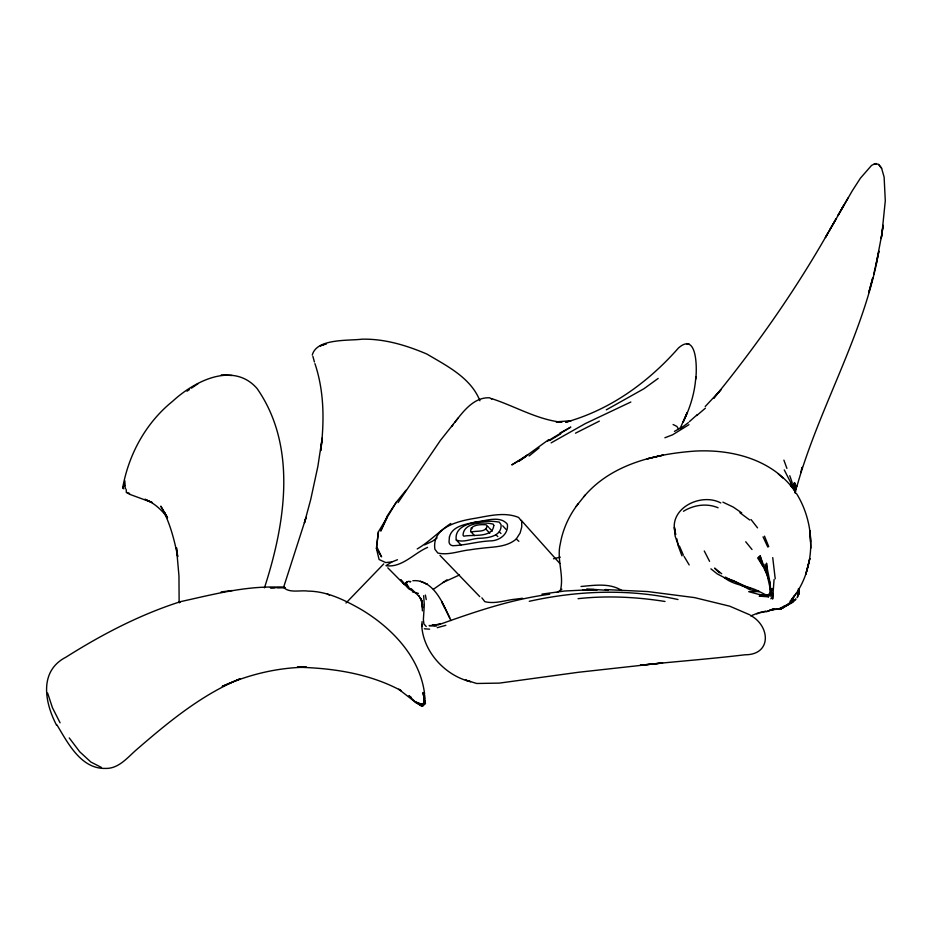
<?xml version="1.0" encoding="UTF-8"?>
<svg xmlns="http://www.w3.org/2000/svg" width="932" height="932" viewBox="0 0 932 932"><rect width="100%" height="100%" fill="white"/><g stroke="black" fill="none" stroke-linecap="round" stroke-linejoin="round"><path stroke-width="1.4" d="M774.061 579.541L772.64 599.066L772.779 593.335L770.892 596.643L772.104 588.465L770.298 594.325L768.422 596.841L759.196 596.142L767.642 595.432L769.541 594.453M179.13 602.06L178.956 575.918L176.463 547.748L177.721 556.66C174.214 539.29 169.729 521.594 160.782 506.146L167.48 517.656C161.597 509.816 154.118 502.849 144.856 499.284L152.312 502.534M680.115 428.487L687.07 412.829L683.214 421.893C690.193 407.785 694.923 392.454 695.82 376.691M695.703 379.301C697.101 369.037 697.334 331.442 678.519 347.951C648.299 382.283 610.25 409.917 565.701 422.231L571.083 420.74L556.078 421.847L561.856 422.266C537.007 419.598 515.047 406.189 491.513 398.581M56.945 724.898C67.908 743.037 80.968 769.086 105.491 768.422C118.853 768.83 127.754 757.18 136.957 749.305C168.401 722.09 201.207 695.027 239.943 678.88L222.235 686.371C248.716 674.535 277.503 667.557 306.57 667.219L297.285 667.23C332.91 668.046 369.818 673.603 401.447 690.833L398.71 689.226L416.266 702.868L423.512 705.617L424.083 693.058L424.468 704.534L423.664 697.847M312.29 355.01C316.624 338.223 348.894 340.902 361.896 339.19C384.415 338.654 406.375 345.318 426.879 354.055C446.976 365.973 470.905 377.821 479.922 400.772M795.474 493.133L796.301 485.374L795.159 490.698C798.887 477.452 794.74 496.57 793.388 487.832L794.681 482.904L795.008 492.236M770.298 594.325C771.533 583.828 767.572 573.564 766.512 563.196L767.024 574.159L770.275 589.082L769.82 582.116L770.298 594.325L770.205 593.113L767.642 595.432L759.417 594.546L748.699 591.669L759.324 591.575L767.269 595.56L759.417 594.546M796.569 493.669C816.106 525.112 815.978 568.602 792.817 598.134L796.359 593.218M794.681 482.904L793.388 487.832L791.804 485.584L792.13 482.473L789.765 475.704M799.155 589.898L798.631 594.581L797.233 597.645L799.155 589.898L798.27 594.534M406.678 582.477L406.76 581.754L406.119 583.094L406.702 584.061L405.513 583.199L408.263 581.347L410.791 581.58L409.987 581.918M378.404 531.846L376.645 546.513L381.561 556.87L376.4 548.342L378.404 531.846L396.321 502.197L405.944 490.279M411.105 697.194L408.868 695.726L414.787 701.505L421.066 705.233L423.571 703.707L423.978 700.526L424.992 703.415L423.035 692.499L423.349 695.179M123.863 488.846L122.698 487.844C128.698 454.257 145.928 422.732 172.7 401.214C194.24 381.305 233.07 361.138 257.022 388.446C297.774 446.859 285.041 524.332 264.455 587.824M873.727 274.346L878.888 251.151C864.313 333.994 819.205 406.806 796.709 487.121M126.158 489.347L126.403 492.364L129.63 494.298L151.916 502.476M875.94 265.247L881.917 233.897L885.295 200.776L884.119 177.08L881.602 168.249L878.48 164.3L875.148 163.683L871.595 165.372L860.399 178.198L852.209 190.92L825.379 237.544L836.225 218.659L829.608 230.122M560.33 590.795C564.431 575.394 556.416 559.456 560.307 543.775C562.846 529.108 569.207 515.198 578.399 503.525M801.567 469.483L802.149 467.328L800.681 472.64M796.01 487.89L795.089 490.244L793.563 489.09L795.089 490.244L796.301 488.426M456.272 540.001C463.821 543.076 472.023 538.312 479.887 538.277C488.543 537.985 501.87 536.168 501.078 524.646L499.342 522.165C486.725 519.66 453.197 521.174 456.272 540.001L460.979 544.929M387.421 516.957L380.757 531.065L387.304 515.85L396.321 502.197M470.648 531.461L471.639 531.974C476.73 530.483 486.784 532.813 486.993 525.532L486.155 524.809C480.994 524.39 470.299 524.39 470.648 531.461L474.481 535.562M842.144 208.197L848.213 197.759M828.012 232.895C794.798 291.227 756.12 346.285 713.714 398.267L720.914 389.692L705.221 406.527M516.281 538.976L520.138 532.953L521.757 526.918L521.687 521.268L518.6 517.446C503.734 511.33 487.238 516.445 472.035 518.809C455.899 521.71 431.842 528.188 434.883 549.228L437.807 553.037C448.397 555.542 459.01 550.952 469.53 549.892A238.312 171.861 -49.3 0 1 481.495 548.296C493.366 546.723 506.728 547.375 516.281 538.976L518.868 541.329M398.069 502.593L440.382 440.463L458.206 417.99M451.764 426.541L453.36 424.351M454.967 422.149C463.449 411.059 474.248 396.95 489.708 397.801L491.747 399.094M122.698 487.844L123.408 486.9M584.014 496.535C611.043 464.439 654.555 454.047 694.655 451.111C729.302 449.142 767.246 457.996 790.557 485.479M576.221 506.262L585.308 494.915M791.827 599.136L794.553 595.746L789.94 601.455M406.096 583.024L406.702 584.061M383.751 563.907L345.993 603.016M770.846 598.787L772.209 597.354M417.21 548.948C429.279 541.888 439.042 531.415 450.75 523.481M789.474 603.482L793.505 599.416M786.422 605.264L781.051 608.841L776.286 608.934L779.012 609.377L782.519 608.2L788.635 604.577L783.486 606.581L792.025 602.503L795.765 598.833M689.354 421.683L697.334 414.577M179.259 602.829L180.61 601.629C214.838 594.092 249.31 584.748 284.877 587.498L270.35 587.754L274.707 587.684M788.507 604.076L790.884 603.4L795.858 599.486M696.728 415.567L705.384 408.181M529.12 455.969L539.057 447.931M658.143 378.439L643.977 388.714L606.313 409.835M680.488 428.487L688.375 422.662M446.976 579.797L433.427 589.257M765.871 594.802L767.642 595.432L769.844 593.824M437.096 537.915L432.506 541.189L424.619 544.882M557.231 592.403L561.845 589.21M187.029 391.195L189.394 389.576M191.456 388.166L198.248 383.53M548.762 439.613L519.217 460.979L527.815 454.804L511.796 464.893L520.872 459.639M688.923 424.689L672.578 434.813L664.889 437.76M397.486 559.724L391.871 561.949L385.976 565.689C401.855 568.019 413.901 553.27 427.59 547.387M547.655 441.069L570.815 427.089L559.934 433.089M551.127 442.875L585.319 423.594L630.847 402.007M522.106 458.893L525.811 456.633M549.589 440.58L560.68 433.869M760.023 612.359L766.721 611.567L773.863 609.144M674.453 431.376L681.7 427.264M750.656 615.959L758.928 612.627M575.487 433.182L599.346 421.124M442.782 582.582L459.453 574.997M683.459 511.26C693.769 504.934 706.747 502.965 718.071 507.765M765.685 611.066L756.726 613.862M783.847 606.522L779.781 608.34L781.051 608.841L769.948 609.982L773.63 608.957M771.719 610.378L775.074 608.922M423.571 703.707L421.066 705.233L417.781 702.868M790.231 602.899L793.295 601.711M788.495 603.854L792.025 602.503M766.721 611.567L773.036 609.272M180.61 601.629C139.94 614.596 101.891 634.471 65.916 657.2C38.701 671.168 44.736 702.67 56.642 725.352M438.122 624.953C474.446 611.905 511.249 599.311 549.682 594.232M781.983 607.874L784.01 607.233M440.335 623.566L433.683 625.535L436.805 625.162L429.093 625.64L434.545 625.885M560.318 557.138L553.515 558.781M437.236 627.69L445.846 625.325M778.115 609.4L782.519 608.2L780.969 608.2M529.271 601.303C578.085 590.492 628.995 588.651 677.995 599.532M541.958 594.115L564.419 591.028L585.739 589.944M221.164 591.902L232.266 590.527M391.871 561.949L385.697 562.555L379.091 559.515L376.4 548.342M581.032 586.473C594.686 585.319 609.703 582.756 621.959 590.597M578.073 598.67C607.012 595.49 636.311 596.934 665.029 601.478M788.204 603.575L790.884 603.4M412.841 580.718C428.988 579.285 439.135 595.129 444.902 607.874L441.675 601.688L450.937 620.584M594.022 589.525L582.884 589.921L597.086 590.061M277.62 587.626L284.877 587.498M586.752 588.931L608.351 590.422M605.148 589.548L647.67 591.552L694.55 597.61L729.744 606.196L750.085 614.945M221.234 374.955L232.08 375.468M424.375 628.797L429.617 629.182M424.596 693.956C420.076 656.955 391.58 627.539 360.766 609.225C344.584 600.068 327.074 591.272 308.061 591.121C300.547 589.921 289.002 593.451 283.608 587.288L306.092 517.411L304.426 522.852L310.74 499.412L317.87 466.408L322.181 438.052L320.771 450.575C324.383 421.66 324.336 391.522 314.934 363.643M418.41 593.393L412.445 591.902M725.341 577.094L732.82 581.114L724.315 577.607C734.416 585.855 748.198 585.436 759.324 591.575L749.549 589.583L732.738 580.438L724.315 577.607L717.244 573.891L710.918 568.858M423.512 705.617L422.278 704.522L416.266 702.868L422.289 706.363L418.13 702.775M720.809 502.954C700.421 492.049 666.858 509.21 675.665 534.514L674.453 527.395L675.118 536.051L678.286 545.208M740.905 585.331L750.714 588.64L732.738 580.438M436.572 626.013L432.46 624.626L435.57 625.721M126.403 492.364L129.595 493.459M794.402 490.081L790.511 485.642L794.705 490.197M414.787 701.505L422.278 704.522M420.414 581.3L427.438 584.387L426.029 583.77M722.883 502.138L733.181 507.043L741.744 512.88M673.09 424.514L676.853 426.413L678.438 428.883M101.437 767.455L90.858 762.027L79.663 751.716L69.259 737.934M412.445 590.818L408.612 588.733L406.072 585.809L410.616 588.966M739.915 512.728L749.736 520.021M327.283 593.917L329.497 595.152M420.355 705.244L422.289 706.363M406.375 584.387L407.645 586.298L402.857 582.884L406.888 585.785L402.857 582.884L406.853 585.028L405.513 583.199M404.942 584.515L406.981 585.739L402.857 582.884L407.459 586.205L404.803 584.562M721.694 573.739L714.576 568.124L719.422 572.842M778.36 474.015L783.346 478.349M751.938 616.215C770.531 627.481 771.137 654.94 744.994 654.777C710.161 658.971 675.152 661.534 640.261 665.25L662.605 662.978L578.306 672.287L499.377 683.109L476.706 683.482L465.418 680.034L470.509 681.665C444.925 675.7 422.511 651.037 421.695 624.323M411.257 588.779L419.12 596.34L418.456 595.513L421.637 600.29L420.146 597.482L422.604 605.101L421.905 600.674L422.394 610.879M496.104 534.968L497.828 536.587M403.241 583.42L387.794 567.809M471.208 527.955L472.011 528.735M479.747 596.608L439.986 555.39M499.331 531.834L500.938 533.5M489.789 533.244L485.968 529.131M487.751 526.335L488.496 527.139M489.242 527.955L490.733 529.562M491.479 530.378L492.224 531.182M502.732 525.811L506.029 529.399M404.488 583.886L400.678 579.727L403.358 582.71M521.221 520.301L559.876 563.51M426.25 626.549L423.909 623.939L423.384 619.652L424.293 604.845L423.664 595.699M407.179 585.11L408.624 586.787M745.728 541.76L752.008 549.496M751.017 519.532L757.541 527.862M881.602 168.249L879.191 165.115M481.867 597.82L484.815 601.653C495.172 604.32 505.68 599.998 516.013 599.125A230.064 171.942 -50 0 1 522.549 598.286M757.576 557.814L762.958 566.225L758.566 556.835L766.954 574.403M166.409 515.745L164.23 512.111L167.48 517.656M684.1 556.404L689.167 564.932M767.642 595.432L768.422 596.841M784.266 469.926L793.388 487.832M704.266 550.975L709.578 561.344M60.079 722.801L52.46 707.761L47.625 693.093M449.83 617.904L445.647 609.085M763.052 536.832L767.817 547.049M679.358 545.872L683.377 555.181M790.557 482.648L791.804 485.584M764.496 536.145L768.749 546.676M314.433 361.989L312.872 356.327M769.494 581.533L760.034 555.612L763.04 565.852M681.956 555.856L678.414 546.338L676.783 538.719M783.894 460.14L786.911 468.412M124.096 484.349L125.517 488.473M764.997 564.349L767.024 574.159M793.586 483.23L794.192 486.294M425.376 595.035L426.25 599.591M424.887 700.398L425.4 703.788L424.852 699.198M772.733 557.616L775.214 578.807M424.643 695.062L425.027 698.418M421.905 600.674L422.639 607.967L422.114 602.818M798.573 588.535L798.631 594.581L798.456 588.826M124.83 480.796L125.144 485.793M810.584 541.783L810.036 530.762L810.852 548.156M422.021 621.656L422.184 626.153M795.182 484.058L795.311 493.133M493.809 525.415C492.644 538.277 472.675 534.327 463.787 536.191L463.064 535.283C463.239 522.351 483.906 521.675 493.168 524.145L493.809 525.415M883.117 225.451L881.241 238.452L883.117 225.451M449.434 536.96L449.026 541.818A8.202 5.534 -43.5 0 0 452.964 545.721C465.557 545.267 477.86 541.41 490.523 540.875C499.517 540.84 508.755 533.954 507.369 524.238C499.936 515.058 485.456 521.151 475.425 522.025C465.988 524.332 452.253 525.811 449.434 536.96M809.815 558.606L805.854 574.03L809.815 558.606M872.748 277.922L868.775 292.578L872.748 277.922M844.182 204.679L837.973 215.49L844.182 204.679M326.212 343.792L320.457 345.807L326.212 343.792M663.141 455.119L647.344 458.824L663.141 455.119M875.451 163.729L874.251 163.939L876.336 163.578L875.451 163.729M687.933 343.815L686.663 343.617L689.016 344.048L687.933 343.815"/></g></svg>
